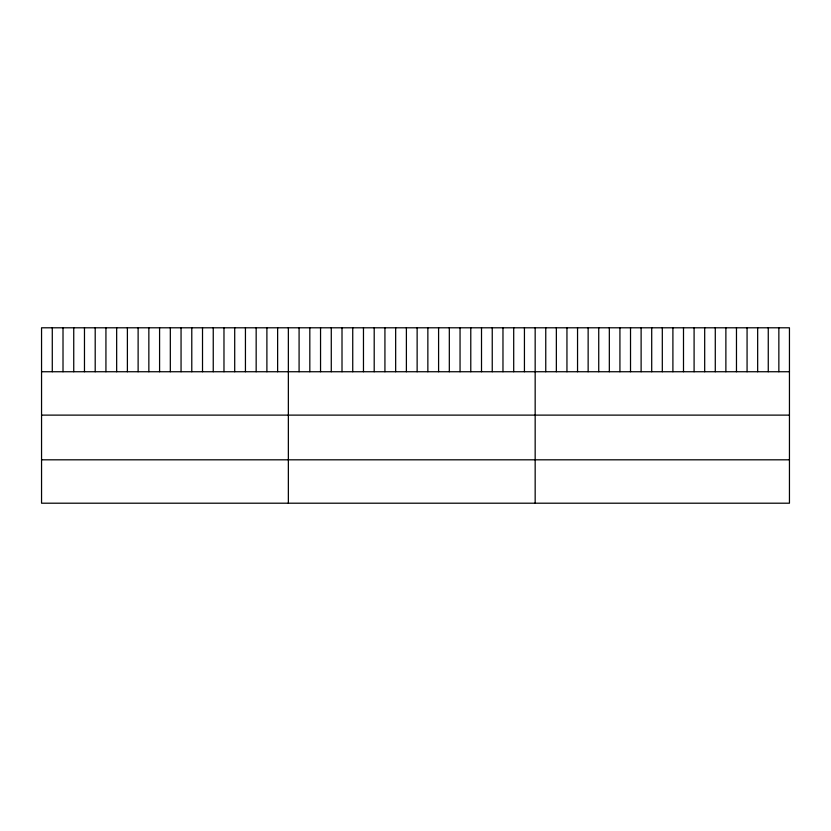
<?xml version="1.0" encoding="UTF-8"?>
<svg xmlns="http://www.w3.org/2000/svg" width="831" height="831" viewBox="0 0 831 831"><rect width="100%" height="100%" fill="white"/><g stroke="black" fill="none" stroke-linecap="round" stroke-linejoin="round"><path stroke-width="1.25" d="M789.45 371.737L789.45 503.202L41.55 503.202L41.55 327.798L789.45 327.798L789.45 371.737L41.55 371.737M41.55 415.116L789.45 415.116M41.55 459.813L789.45 459.813M778.855 327.798L778.855 371.737M768.26 327.798L768.26 371.737M757.664 327.798L757.664 371.737M747.069 327.798L747.069 371.737M736.474 327.798L736.474 371.737M725.879 327.798L725.879 371.737M715.283 327.798L715.283 371.737M704.688 327.798L704.688 371.737M694.093 327.798L694.093 371.737M683.498 327.798L683.498 371.737M672.902 327.798L672.902 371.737M662.307 327.798L662.307 371.737M651.712 327.798L651.712 371.737M641.117 327.798L641.117 371.737M630.521 327.798L630.521 371.737M619.926 327.798L619.926 371.737M609.331 327.798L609.331 371.737M598.736 327.798L598.736 371.737M588.14 327.798L588.14 371.737M577.545 327.798L577.545 371.737M566.95 327.798L566.95 371.737M556.355 327.798L556.355 371.737M545.759 327.798L545.759 371.737M535.164 327.798L535.164 503.202M524.434 327.798L524.434 371.737M513.703 327.798L513.703 371.737M502.973 327.798L502.973 371.737M492.243 327.798L492.243 371.737M481.513 327.798L481.513 371.737M470.782 327.798L470.782 371.737M460.052 327.798L460.052 371.737M449.322 327.798L449.322 371.737M438.591 327.798L438.591 371.737M427.861 327.798L427.861 371.737M417.131 327.798L417.131 371.737M406.39 327.798L406.39 371.737M395.66 327.798L395.66 371.737M384.93 327.798L384.93 371.737M374.199 327.798L374.199 371.737M363.469 327.798L363.469 371.737M352.739 327.798L352.739 371.737M342.008 327.798L342.008 371.737M331.278 327.798L331.278 371.737M320.548 327.798L320.548 371.737M309.818 327.798L309.818 371.737M299.087 327.798L299.087 371.737M288.357 327.798L288.357 503.202M277.627 327.798L277.627 371.737M266.896 327.798L266.896 371.737M256.166 327.798L256.166 371.737M245.436 327.798L245.436 371.737M234.706 327.798L234.706 371.737M223.975 327.798L223.975 371.737M213.245 327.798L213.245 371.737M202.515 327.798L202.515 371.737M191.784 327.798L191.784 371.737M181.054 327.798L181.054 371.737M170.324 327.798L170.324 371.737M159.583 327.798L159.583 371.737M148.853 327.798L148.853 371.737M138.123 327.798L138.123 371.737M127.392 327.798L127.392 371.737M116.662 327.798L116.662 371.737M105.932 327.798L105.932 371.737M95.201 327.798L95.201 371.737M84.471 327.798L84.471 371.737M73.741 327.798L73.741 371.737M63.011 327.798L63.011 371.737M52.28 327.798L52.28 371.737"/></g></svg>
